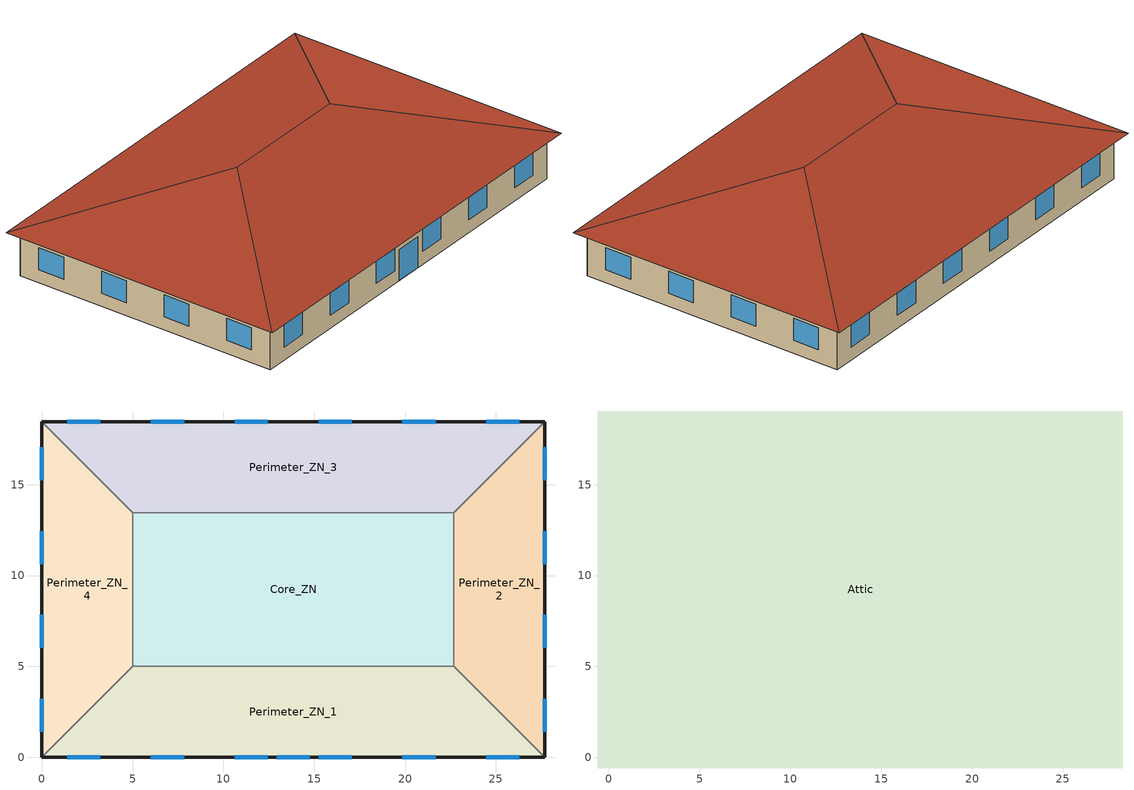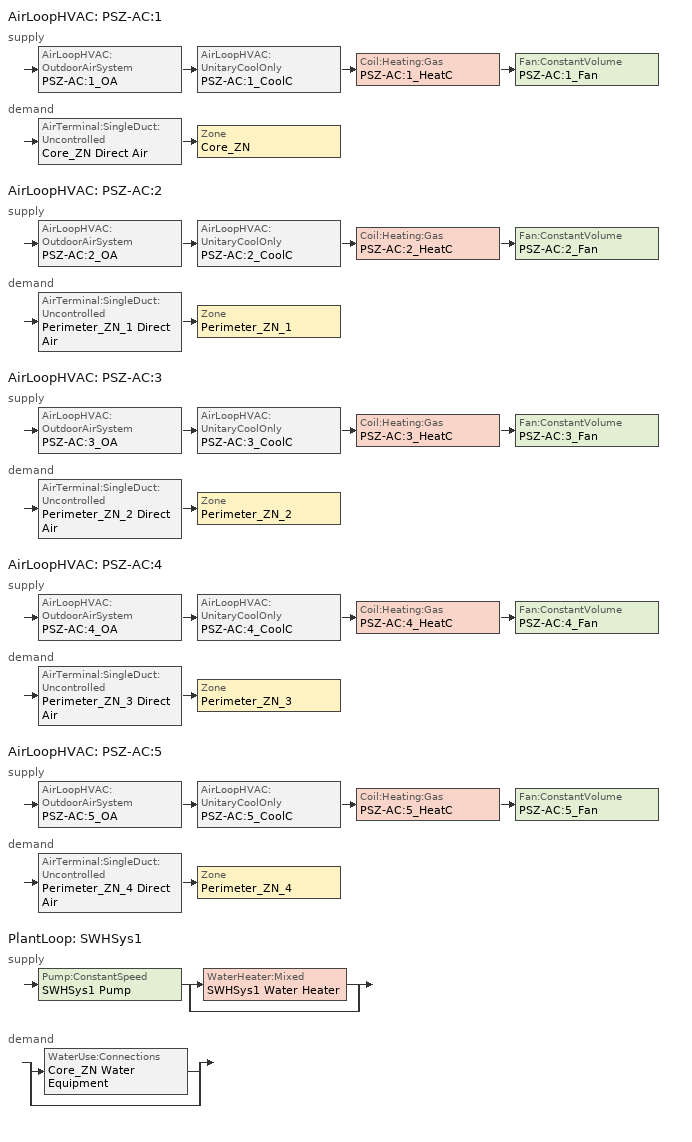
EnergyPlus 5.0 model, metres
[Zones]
Core_ZN
 floor ground (ext-slab): 5,13.46 22.69,13.46 22.69,5 5,5 z0
 wall to Perimeter_ZN_2 (int-walls): 22.69,5 22.69,13.46 z0:3.05
 wall to Perimeter_ZN_3 (int-walls): 22.69,13.46 5,13.46 z0:3.05
 wall to Perimeter_ZN_1 (int-walls): 5,5 22.69,5 z0:3.05
 wall to Perimeter_ZN_4 (int-walls): 5,13.46 5,5 z0:3.05
Perimeter_ZN_1
 floor ground (ext-slab): 27.69,0 0,0 5,5 22.69,5 z0
 wall outside (Mass Non-res Ext Wall): 0,0 27.69,0 z0:3.05
 wall to Perimeter_ZN_2 (int-walls): 27.69,0 22.69,5 z0:3.05
 wall to Perimeter_ZN_4 (int-walls): 5,5 0,0 z0:3.05
 window (Window Non-res Fixed): 1.39,0 3.22,0 / 6.01,0 7.84,0 / 10.62,0 12.45,0 / 15.24,0 17.07,0 / 19.85,0 21.68,0 / 24.47,0 26.3,0 z0.9:2.42; 12.93,0 14.76,0 z0:2.13
Perimeter_ZN_2
 floor ground (ext-slab): 22.69,13.46 27.69,18.46 27.69,0 22.69,5 z0
 wall outside (Mass Non-res Ext Wall): 27.69,0 27.69,18.46 z0:3.05
 wall to Perimeter_ZN_3 (int-walls): 27.69,18.46 22.69,13.46 z0:3.05
 window (Window Non-res Fixed): 27.69,1.39 27.69,3.22 / 27.69,6.01 27.69,7.84 / 27.69,10.62 27.69,12.45 / 27.69,15.24 27.69,17.07 z0.9:2.42
Perimeter_ZN_3
 floor ground (ext-slab): 5,13.46 0,18.46 27.69,18.46 22.69,13.46 z0
 wall outside (Mass Non-res Ext Wall): 27.69,18.46 0,18.46 z0:3.05
 wall to Perimeter_ZN_4 (int-walls): 0,18.46 5,13.46 z0:3.05
 window (Window Non-res Fixed): 26.3,18.46 24.47,18.46 / 21.68,18.46 19.85,18.46 / 17.07,18.46 15.24,18.46 / 12.45,18.46 10.62,18.46 / 7.84,18.46 6.01,18.46 / 3.22,18.46 1.39,18.46 z0.9:2.42
Perimeter_ZN_4
 floor ground (ext-slab): 5,5 0,0 0,18.46 5,13.46 z0
 wall outside (Mass Non-res Ext Wall): 0,18.46 0,0 z0:3.05
 window (Window Non-res Fixed): 0,17.07 0,15.24 / 0,12.45 0,10.62 / 0,7.84 0,6.01 / 0,3.22 0,1.39 z0.9:2.42
Attic
 floor outside (Attic Non-res Floor): 28.29,19.06 28.29,-0.6 27.69,0 27.69,18.46 z3.05; -0.6,19.06 28.29,19.06 27.69,18.46 0,18.46 z3.05; 0,0 27.69,0 28.29,-0.6 -0.6,-0.6 z3.05; -0.6,19.06 0,18.46 0,0 -0.6,-0.6 z3.05
 floor to Core_ZN (Attic Non-res Floor): 5,13.46 22.69,13.46 22.69,5 5,5 z3.05
 floor to Perimeter_ZN_2 (Attic Non-res Floor): 22.69,5 22.69,13.46 27.69,18.46 27.69,0 z3.05
 floor to Perimeter_ZN_3 (Attic Non-res Floor): 0,18.46 27.69,18.46 22.69,13.46 5,13.46 z3.05
 floor to Perimeter_ZN_1 (Attic Non-res Floor): 0,0 5,5 22.69,5 27.69,0 z3.05
 floor to Perimeter_ZN_4 (Attic Non-res Floor): 5,13.46 5,5 0,0 0,18.46 z3.05
 roof outside (Attic Non-res Roof): 28.29,-0.6,3.05 28.29,19.06,3.05 18.46,9.23,6.33; 28.29,19.06,3.05 -0.6,19.06,3.05 9.23,9.23,6.33 18.46,9.23,6.33; -0.6,-0.6,3.05 28.29,-0.6,3.05 18.46,9.23,6.33 9.23,9.23,6.33; -0.6,19.06,3.05 -0.6,-0.6,3.05 9.23,9.23,6.33
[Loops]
AirLoopHVAC 'PSZ-AC:1'
 supply: AirLoopHVAC:OutdoorAirSystem 'PSZ-AC:1_OA' > AirLoopHVAC:UnitaryCoolOnly 'PSZ-AC:1_CoolC' > Coil:Heating:Gas 'PSZ-AC:1_HeatC' > Fan:ConstantVolume 'PSZ-AC:1_Fan'
 demand: AirTerminal:SingleDuct:Uncontrolled 'Core_ZN Direct Air' > Zone 'Core_ZN'
AirLoopHVAC 'PSZ-AC:2'
 supply: AirLoopHVAC:OutdoorAirSystem 'PSZ-AC:2_OA' > AirLoopHVAC:UnitaryCoolOnly 'PSZ-AC:2_CoolC' > Coil:Heating:Gas 'PSZ-AC:2_HeatC' > Fan:ConstantVolume 'PSZ-AC:2_Fan'
 demand: AirTerminal:SingleDuct:Uncontrolled 'Perimeter_ZN_1 Direct Air' > Zone 'Perimeter_ZN_1'
AirLoopHVAC 'PSZ-AC:3'
 supply: AirLoopHVAC:OutdoorAirSystem 'PSZ-AC:3_OA' > AirLoopHVAC:UnitaryCoolOnly 'PSZ-AC:3_CoolC' > Coil:Heating:Gas 'PSZ-AC:3_HeatC' > Fan:ConstantVolume 'PSZ-AC:3_Fan'
 demand: AirTerminal:SingleDuct:Uncontrolled 'Perimeter_ZN_2 Direct Air' > Zone 'Perimeter_ZN_2'
AirLoopHVAC 'PSZ-AC:4'
 supply: AirLoopHVAC:OutdoorAirSystem 'PSZ-AC:4_OA' > AirLoopHVAC:UnitaryCoolOnly 'PSZ-AC:4_CoolC' > Coil:Heating:Gas 'PSZ-AC:4_HeatC' > Fan:ConstantVolume 'PSZ-AC:4_Fan'
 demand: AirTerminal:SingleDuct:Uncontrolled 'Perimeter_ZN_3 Direct Air' > Zone 'Perimeter_ZN_3'
AirLoopHVAC 'PSZ-AC:5'
 supply: AirLoopHVAC:OutdoorAirSystem 'PSZ-AC:5_OA' > AirLoopHVAC:UnitaryCoolOnly 'PSZ-AC:5_CoolC' > Coil:Heating:Gas 'PSZ-AC:5_HeatC' > Fan:ConstantVolume 'PSZ-AC:5_Fan'
 demand: AirTerminal:SingleDuct:Uncontrolled 'Perimeter_ZN_4 Direct Air' > Zone 'Perimeter_ZN_4'
PlantLoop 'SWHSys1'
 supply: Pump:ConstantSpeed 'SWHSys1 Pump' > split
  | WaterHeater:Mixed 'SWHSys1 Water Heater'
  | bypass
 demand: split
  | WaterUse:Connections 'Core_ZN Water Equipment'
  | bypass
[Building]
Ref Bldg Small Office New2004_v1.3_5.0: North Axis=0; Terrain=City; Loads Convergence Tolerance Value=0.04; Temperature Convergence Tolerance Value=0.2; Solar Distribution=FullInteriorAndExterior; Maximum Number of Warmup Days=25
[Site:Location]
USA CA-LOS ANGELES: Latitude {deg}=33.92; Longitude {deg}=-118.4; Time Zone {hr}=-8; Elevation {m}=32
[SizingPeriod:DesignDay] Barometric Pressure {Pa}=100941; Rain {0-no,1-yes}=0; Snow on ground {0-no,1-yes}=0; Day of Month=21; Daylight Savings Time Indicator=0; Humidity Indicating Type=WetBulb
Name | Maximum Dry-Bulb Temperature {C} | Daily Temp Range {C} | Humidity Indicating Conditions at Maximum Dry-Bulb | Wind Speed {m/s} design conditions vs. traditional 6.71 m/s (15 mph) | Wind Direction {Degrees; N=0, S=180} | Clearness {0.0 to 1.1} | Month | Day Type | Wind Speed {m/s} design conditions vs. traditional 3.35 m/s (7mph)
LOS_ANGELES Ann Htg 99.6% Condns DB | 6.6 | 0 | 6.6 | 2.5 | 80 | 0 | 1 | WinterDesignDay
LOS_ANGELES Ann Clg .4% Condns WB=>MDB | 25.5 | 6 | 21.1 |  | 250 | 1 | 8 | SummerDesignDay | 4.2
[Site:WaterMainsTemperature]
Calculation Method=CORRELATION; Annual Average Outdoor Air Temperature {C}=16.64; Maximum Difference In Monthly Average Outdoor Air Temperatures {deltaC}=6.8
[Site:GroundTemperature:BuildingSurface]
20.133, 20.114, 20.098, 20.195, 20.555, 20.958, 22.367, 22.7, 22.775, 21.957, 20.592, 20.216
[Construction]
Mass Non-res Ext Wall: 1IN Stucco, 8IN Concrete HW, Mass NonRes Wall Insulation, 1/2IN Gypsum
Attic Non-res Floor: 1/2IN Gypsum, AtticFloor NonRes Insulation, 1/2IN Gypsum
Attic Non-res Roof: Roof Membrane, Metal Decking
ext-slab: HW CONCRETE, CP02 CARPET PAD
int-walls: 1/2IN Gypsum, 1/2IN Gypsum
Window Non-res Fixed: NonRes Fixed Assembly Window
InteriorFurnishings: Std Wood 6inch
[Material] Thermal Absorptance=0.9
Name | Roughness | Thickness {m} | Conductivity {W/m-K} | Density {kg/m3} | Specific Heat {J/kg-K} | Solar Absorptance | Visible Absorptance | Visible Absorptance! Common Materials | Thickness | Conductivity | Density | Specific Heat
Mass NonRes Wall Insulation | MediumRough | 0.0365395 | 0.049 | 265 | 836.8 | 0.7 | 0.7
AtticFloor NonRes Insulation | MediumRough | 0.23413 | 0.049 | 265 | 836.8 | 0.7 | 0.7
Std Wood 6inch | MediumSmooth | 0.15 | 0.12 | 540 | 1210 | 0.7 |  | 0.7
1/2IN Gypsum | Smooth | 0.0127 | 0.16 | 784.9 | 830 | 0.92 | 0.92
1IN Stucco | Smooth |  |  |  |  | 0.92 | 0.92 |  | 0.0253 | 0.6918 | 1858 | 837
8IN CONCRETE HW | Rough | 0.2032 | 1.311 | 2240 | 836.8 | 0.7 | 0.7
HW CONCRETE | Rough | 0.1016 | 1.311 | 2240 | 836.8 | 0.7 | 0.7
Roof Membrane | VeryRough | 0.0095 | 0.16 | 1121.29 | 1460 | 0.7 | 0.7
Metal Decking | MediumSmooth | 0.0015 | 45.006 | 7680 | 418.4 | 0.7 | 0.3
[WindowMaterial:SimpleGlazingSystem]
NonRes Fixed Assembly Window: U-Factor=3.23646; Solar Heat Gain Coefficient=0.25
[Material:NoMass]
CP02 CARPET PAD: Roughness=VeryRough; Thermal Resistance {(m2-K)/W}=0.2165; Thermal Absorptance=0.9; Solar Absorptance=0.7; Visible Absorptance=0.8
[Zone] Type=1; Multiplier=1
Name | Part of Total Floor Area
Attic | No
Core_ZN; Perimeter_ZN_1; Perimeter_ZN_2; Perimeter_ZN_3; Perimeter_ZN_4 | Yes
[People] Schedule=BLDG_OCC_SCH; Number of People Calculation Method=Area/Person; Zone Area per Person=18.58; Fraction Radiant=0.3; User Specified Sensible Fraction=AUTOCALCULATE; Activity Level Schedule=ACTIVITY_SCH; Enable ASHRAE 55 Comfort Warnings=No; MRT Calculation=ZoneAveraged; Work Efficiency Schedule=WORK_EFF_SCH; Clothing Schedule=CLOTHING_SCH; Air Velocity Schedule=AIR_VELO_SCH; Thermal Comfort Report=FANGER
Name | Zone
Core_ZN People | Core_ZN
Perimeter_ZN_1 People | Perimeter_ZN_1
Perimeter_ZN_2 People | Perimeter_ZN_2
Perimeter_ZN_3 People | Perimeter_ZN_3
Perimeter_ZN_4 People | Perimeter_ZN_4
[Lights] Schedule=BLDG_LIGHT_SCH; Design Level Calculation Method=Watts/Area; Watts per Zone Area {W/m2}=10.76; Return Air Fraction=0; Fraction Radiant=0.7; Fraction Visible=0.2; Fraction Replaceable=1; Return Air Fraction is Calculated from Plenum Temperature=No
Name | Zone
Core_ZN_Lights | Core_ZN
Perimeter_ZN_1_Lights | Perimeter_ZN_1
Perimeter_ZN_2_Lights | Perimeter_ZN_2
Perimeter_ZN_3_Lights | Perimeter_ZN_3
Perimeter_ZN_4_Lights | Perimeter_ZN_4
[ElectricEquipment] Schedule=BLDG_EQUIP_SCH; Design Level Calculation Method=Watts/Area; Watts per Zone Floor Area {W/m2}=10.76; Fraction Latent=0; Fraction Radiant=0.5; Fraction Lost=0
Name | Zone
Core_ZN_MiscPlug_Equip | Core_ZN
Perimeter_ZN_1_MiscPlug_Equip | Perimeter_ZN_1
Perimeter_ZN_2_MiscPlug_Equip | Perimeter_ZN_2
Perimeter_ZN_3_MiscPlug_Equip | Perimeter_ZN_3
Perimeter_ZN_4_MiscPlug_Equip | Perimeter_ZN_4
[Exterior:Lights]
Exterior Facade Lighting: Schedule=ALWAYS_ON; Design Level=2303; Control Option=AstronomicalClock
[ZoneInfiltration:DesignFlowRate] Constant Term Coefficient=1; Temperature Term Coefficient=0; Velocity Term Coefficient=0; Velocity Squared Term Coefficient=0
Name | Zone | Schedule | Design Volume Flow Rate Calculation Method | Air Changes Per Hour {ACH} | Flow per Exterior Surface Area {m3/s/m2}
Core_ZN_Infiltration | Core_ZN | INFIL_QUARTER_ON_SCH | AirChanges/Hour | 0.36
Perimeter_ZN_1_Infiltration | Perimeter_ZN_1 | INFIL_QUARTER_ON_SCH | Flow/ExteriorArea |  | 0.000302
Perimeter_ZN_2_Infiltration | Perimeter_ZN_2 | INFIL_QUARTER_ON_SCH | Flow/ExteriorArea |  | 0.000302
Perimeter_ZN_3_Infiltration | Perimeter_ZN_3 | INFIL_QUARTER_ON_SCH | Flow/ExteriorArea |  | 0.000302
Perimeter_ZN_4_Infiltration | Perimeter_ZN_4 | INFIL_QUARTER_ON_SCH | Flow/ExteriorArea |  | 0.000302
Attic_Infiltration | Attic | ALWAYS_ON | AirChanges/Hour | 1
[InternalMass] Construction=InteriorFurnishings
Name | Zone | Surface Area
Core_ZN Internal Mass | Core_ZN | 299.3148
Perimeter_ZN_1 Internal Mass | Perimeter_ZN_1 | 226.9
Perimeter_ZN_2 Internal Mass | Perimeter_ZN_2 | 134.6
Perimeter_ZN_3 Internal Mass | Perimeter_ZN_3 | 226.9
Perimeter_ZN_4 Internal Mass | Perimeter_ZN_4 | 134.6
[Fan:ConstantVolume] Availablility Schedule=HVACOperationSchd; Fan Efficiency=0.53625; Pressure Rise=622; Maximum Flow Rate {m3/s}=AUTOSIZE; Motor Efficiency=0.825; Motor In Airstream Fraction=1
PSZ-AC:1_Fan; PSZ-AC:2_Fan; PSZ-AC:3_Fan; PSZ-AC:4_Fan; PSZ-AC:5_Fan
[Coil:Heating:Gas] Availablility Schedule=ALWAYS_ON; Gas Burner Efficiency=0.8; Nominal Capacity {W}=AUTOSIZE
PSZ-AC:1_HeatC; PSZ-AC:2_HeatC; PSZ-AC:3_HeatC; PSZ-AC:4_HeatC; PSZ-AC:5_HeatC
[Coil:Cooling:DX:SingleSpeed] Availablility Schedule=ALWAYS_ON; Rated Total Cooling Capacity {W}=AUTOSIZE; Rated Sensible Heat Ratio=AUTOSIZE; Rated COP=3.66668; Rated Air Flow Rate {m3/s}=AUTOSIZE; Total Cooling Capacity Function of Temperature Curve=Cool-Cap-fT; Total Cooling Capacity Function of Flow Fraction Curve=ConstantCubic; Energy Input Ratio Function of Temperature Curve=Cool-EIR-fT; Energy Input Ratio Function of Flow Fraction Curve=ConstantCubic; Part Load Fraction Correlation Curve=Cool-PLF-fPLR
PSZ-AC:1_CoolC DXCoil; PSZ-AC:2_CoolC DXCoil; PSZ-AC:3_CoolC DXCoil; PSZ-AC:4_CoolC DXCoil; PSZ-AC:5_CoolC DXCoil
[Zone equipment]
Core_ZN: Core_ZN Direct Air
Perimeter_ZN_1: Perimeter_ZN_1 Direct Air
Perimeter_ZN_2: Perimeter_ZN_2 Direct Air
Perimeter_ZN_3: Perimeter_ZN_3 Direct Air
Perimeter_ZN_4: Perimeter_ZN_4 Direct Air
[Sizing:Zone] Zone Cooling Design Supply Air Temperature {C}=14; Zone Heating Design Supply Air Temperature {C}=40; Zone Cooling Design Supply Air Humidity Ratio {kg-H20/kg-air}=0.0085; Zone Heating Design Supply Air Humidity Ratio {kg-H20/kg-air}=0.008; Outdoor Air Method=Flow/Person; Outside Air Flow per Person {(m3/s)/person}=0.01; Cooling Design Air Flow Method {Flow/Zone | DesignDay | DesignDay}=DesignDay; Heating Design Air Flow Method {Flow/Zone | DesignDay}=DesignDay
Core_ZN; Perimeter_ZN_1; Perimeter_ZN_2; Perimeter_ZN_3; Perimeter_ZN_4
[ZoneControl:Thermostat] Control Type Schedule=Dual Zone Control Type Sched
Name | Zone | Control 1
Core_ZN Thermostat | Core_ZN | Core_ZN DualSPSched
Perimeter_ZN_1 Thermostat | Perimeter_ZN_1 | Perimeter_ZN_1 DualSPSched
Perimeter_ZN_2 Thermostat | Perimeter_ZN_2 | Perimeter_ZN_2 DualSPSched
Perimeter_ZN_3 Thermostat | Perimeter_ZN_3 | Perimeter_ZN_3 DualSPSched
Perimeter_ZN_4 Thermostat | Perimeter_ZN_4 | Perimeter_ZN_4 DualSPSched
[ThermostatSetpoint:DualSetpoint] Heating Setpoint Temperature Schedule=HTGSETP_SCH; Cooling Setpoint Temperature Schedule=CLGSETP_SCH
Core_ZN DualSPSched; Perimeter_ZN_1 DualSPSched; Perimeter_ZN_2 DualSPSched; Perimeter_ZN_3 DualSPSched; Perimeter_ZN_4 DualSPSched
[SetpointManager:SingleZone:Reheat] Control Variable=Temperature; Minimum Supply Air Temperature C=10; Maximum Supply Air Temperature C=50
Name | Control Zone | Setpoint Node or NodeList
SupAirTemp MngrCore_ZN | Core_ZN | PSZ-AC:1 Supply Equipment Outlet Node
SupAirTemp MngrPerimeter_ZN_1 | Perimeter_ZN_1 | PSZ-AC:2 Supply Equipment Outlet Node
SupAirTemp MngrPerimeter_ZN_2 | Perimeter_ZN_2 | PSZ-AC:3 Supply Equipment Outlet Node
SupAirTemp MngrPerimeter_ZN_3 | Perimeter_ZN_3 | PSZ-AC:4 Supply Equipment Outlet Node
SupAirTemp MngrPerimeter_ZN_4 | Perimeter_ZN_4 | PSZ-AC:5 Supply Equipment Outlet Node
[Sizing:System] Type Of Load To Size On {Sensible}=Sensible; Design Outdoor Air Flow Rate {m3/s}=AUTOSIZE; Minimum System Air Flow Ratio=1; Preheat Design Temperature {C}=7; Preheat Design Humidity Ratio {kg-H2O/kg-air}=0.008; Precool Design Temperature {C}=12.8; Precool Design Humidity Ratio {kg-H2O/kg-air}=0.008; Central Cooling Design Supply Air Temperature {C}=12.8; Central Heating Design Supply Air Temperature {C}=40; Sizing Option {Coincident | NonCoincident}=NonCoincident; 100% Outdoor Air in Cooling {Yes | No}=No; 100% Outdoor Air in Heating {Yes | No}=No; Central Cooling Design Supply Air Humidity Ratio {kg-H2O/kg-air}=0.0085; Central Heating Design Supply Air Humidity Ratio {kg-H2O/kg-air}=0.008; Cooling Design Air Flow Method=DesignDay; Heating Design Air Flow Method=DesignDay
PSZ-AC:1; PSZ-AC:2; PSZ-AC:3; PSZ-AC:4; PSZ-AC:5
[Controller:OutdoorAir] Minimum Outdoor Air Flow Rate {m3/s}=AUTOSIZE; Maximum Outdoor Air Flow Rate {m3/s}=AUTOSIZE; Economizer Control Type=NoEconomizer; Economizer Control Action Type=ModulateFlow; Economizer Maximum Limit Dry-Bulb Temperature {C}=28; Economizer Maximum Limit Enthalpy {J/kg}=64000; Economizer Minimum Limit Dry-Bulb Temperature {C}=-100; Lockout Type=NoLockout; Minimum Limit Type=FixedMinimum; Minimum Outdoor Air Schedule=MinOA_Sched
PSZ-AC:1_OA_Controller; PSZ-AC:2_OA_Controller; PSZ-AC:3_OA_Controller; PSZ-AC:4_OA_Controller; PSZ-AC:5_OA_Controller
[AirLoopHVAC] Design Supply Air Flow Rate {m3/s}=AUTOSIZE
PSZ-AC:1; PSZ-AC:2; PSZ-AC:3; PSZ-AC:4; PSZ-AC:5
[AirLoopHVAC:UnitaryCoolOnly] Availablility Schedule=ALWAYS_ON
Name | Cooling Coil
PSZ-AC:1_CoolC | PSZ-AC:1_CoolC DXCoil
PSZ-AC:2_CoolC | PSZ-AC:2_CoolC DXCoil
PSZ-AC:3_CoolC | PSZ-AC:3_CoolC DXCoil
PSZ-AC:4_CoolC | PSZ-AC:4_CoolC DXCoil
PSZ-AC:5_CoolC | PSZ-AC:5_CoolC DXCoil
[AirTerminal:SingleDuct:Uncontrolled] Availability Schedule=ALWAYS_ON; Maximum Air Flow Rate {m3/s}=AUTOSIZE
Core_ZN Direct Air; Perimeter_ZN_1 Direct Air; Perimeter_ZN_2 Direct Air; Perimeter_ZN_3 Direct Air; Perimeter_ZN_4 Direct Air
[AvailabilityManager:NightCycle] Availability Schedule=ALWAYS_ON; Fan Schedule=HVACOperationSchd; Control Type {CycleOnAny | CycleOnControlZone | CycleOnAnyZoneFansOnly}=CycleOnAny; Thermostat Tolerance {delta C}=1; Cycling Run Time {s}=1800
PSZ-AC:1 Availability Manager; PSZ-AC:2 Availability Manager; PSZ-AC:3 Availability Manager; PSZ-AC:4 Availability Manager; PSZ-AC:5 Availability Manager
[SetpointManager:MixedAir]
Name | Control Variable {Temperature} | Control Variable | Setpoint Node or NodeList
PSZ-AC:1_CoolC SAT Manager; PSZ-AC:2_CoolC SAT Manager; PSZ-AC:3_CoolC SAT Manager; PSZ-AC:4_CoolC SAT Manager; PSZ-AC:5_CoolC SAT Manager | Temperature
PSZ-AC:1_HeatC MixedAir Manager |  | Temperature | PSZ-AC:1_HeatC-PSZ-AC:1_FanNode
PSZ-AC:1_OAMixed Air Temp Manager |  | Temperature | PSZ-AC:1_OA-PSZ-AC:1_CoolCNode
PSZ-AC:2_HeatC MixedAir Manager |  | Temperature | PSZ-AC:2_HeatC-PSZ-AC:2_FanNode
PSZ-AC:2_OAMixed Air Temp Manager |  | Temperature | PSZ-AC:2_OA-PSZ-AC:2_CoolCNode
PSZ-AC:3_HeatC MixedAir Manager |  | Temperature | PSZ-AC:3_HeatC-PSZ-AC:3_FanNode
PSZ-AC:3_OAMixed Air Temp Manager |  | Temperature | PSZ-AC:3_OA-PSZ-AC:3_CoolCNode
PSZ-AC:4_HeatC MixedAir Manager |  | Temperature | PSZ-AC:4_HeatC-PSZ-AC:4_FanNode
PSZ-AC:4_OAMixed Air Temp Manager |  | Temperature | PSZ-AC:4_OA-PSZ-AC:4_CoolCNode
PSZ-AC:5_HeatC MixedAir Manager |  | Temperature | PSZ-AC:5_HeatC-PSZ-AC:5_FanNode
PSZ-AC:5_OAMixed Air Temp Manager |  | Temperature | PSZ-AC:5_OA-PSZ-AC:5_CoolCNode
[WaterHeater:Mixed]
SWHSys1 Water Heater: Tank Volume {m3}=0.1514; Setpoint Temperature Schedule=SWHSys1 Water Heater Setpoint Temperature Schedule Name; Deadband Temperature Difference {deltaC}=2; Maximum Temperature Limit {C}=82.2222; Heater Control Type {Cycle | Modulate}=Cycle; Heater Maximum Capacity {W}=845000; Heater Fuel Type=NATURALGAS; Heater Thermal Efficiency=0.8; Off Cycle Parasitic Fuel Consumption Rate {W}=20; Off Cycle Parasitic Fuel Type=NATURALGAS; Off Cycle Parasitic Heat Fraction To Tank=0.8; On Cycle Parasitic Fuel Type=NATURALGAS; Ambient Temperature Indicator {Schedule | Zone | Outdoors}=SCHEDULE; Ambient Temperature Schedule=SWHSys1 Water Heater Ambient Temperature Schedule Name; Off Cycle Loss Coefficient to Ambient Temperature {W/K}=6; On Cycle Loss Coefficient to Ambient Temperature {W/K}=6; Use Side Effectiveness=1; Source Side Effectiveness=1; Use Side Design Flow Rate=AUTOSIZE; Source Side Design Flow Rate=AUTOSIZE; Indirect Water Heater Recovery Time=1.5
[Pump:ConstantSpeed]
SWHSys1 Pump: Rated Flow Rate {m3/s}=AUTOSIZE; Rated Pump Head {Pa} [179352 Pa = 60 ft]=0.001; Rated Power Consumption {W}=AUTOSIZE; Motor Efficiency=1; Fraction of Motor Inefficiencies to Fluid Stream=0; Pump Control Type {Continuous | Intermittent}=Intermittent
[WaterUse:Equipment]
Core_ZN Water Equipment: Peak Flow Rate {m3/s}=3.15e-06; Flow Rate Fraction Schedule=BLDG_SWH_SCH; Target Temperature Schedule=Water Equipment Temp Sched; Hot Water Supply Temperature Schedule Name  {C}=Water Equipment Hot Supply Temp Sched; Zone=Core_ZN; Sensible Fraction Schedule=Water Equipment Sensible fract sched; Latent Fraction Schedule=Water Equipment Latent fract sched
[PlantEquipmentList]
SWHSys1 Equipment List: SWHSys1 Water Heater
[Sizing:Plant]
SWHSys1: Loop Type {COOLING | HEATING}=Heating; Design Loop Exit Temperature {C}=60; Design Loop Temperature Difference {C}=5
[SetpointManager:Scheduled]
SWHSys1 Loop Setpoint Manager: Control Variable {TEMP}=Temperature; Schedule=SWHSys1-Loop-Temp-Schedule; Setpoint Node=SWHSys1 Supply Outlet Node
[PlantEquipmentOperationSchemes]
SWHSys1 Loop Operation Scheme List: Control Scheme 1 Object Type {*******}=PlantEquipmentOperation:HeatingLoad; Control Scheme 1=SWHSys1 Operation Scheme; Control Scheme 1 Schedule=ALWAYS_ON
[PlantEquipmentOperation:HeatingLoad]
SWHSys1 Operation Scheme: Load Range 1 Lower Limit {W}=0; Load Range 1 Upper Limit {W}=1000000000000000; Priority Control 1 Equipment List=SWHSys1 Equipment List
[PlantLoop]
SWHSys1: Fluid Type {WATER}=Water; Loop Equipment Operation Scheme=SWHSys1 Loop Operation Scheme List; Maximum Loop Temperature {C}=60; Minimum Loop Temperature {C}=10; Maximum Loop Flow Rate {m3/s}=AUTOSIZE; Minimum Loop Flow Rate {m3/s}=0; Loop Volume {m3}=AUTOSIZE; Load Distribution Scheme {OPTIMAL | SEQUENTIAL}=Optimal
[WaterUse:Connections]
Core_ZN Water Equipment: Water Use Equipment 1=Core_ZN Water Equipment
[UtilityCost:Tariff] Group=Comm Elect
Name | Output Meter | Conversion Factor Choice | Time of Use Period Schedule | Season Schedule | Demand Window Length | Monthly Charge or Variable
SCE_TOU-8_GeneralServiceLarge | Electricity:Facility | kWh | SCETOUSched | SCESeasonsSchedule | HalfHour | 246.33
SCE_GS-2_GeneralService | Electricity:Facility | kWh | SCETOUSched | SCESeasonsSchedule | HalfHour | 74.03
SCE_GS-1_GeneralService | Electricity:Facility | kWh |  | SCESeasonsSchedule | HalfHour | 15.25
CA_EIAMonthlyRateGas | Gas:Facility | MCF |  |  |  | 0
[UtilityCost:Charge:Simple]
Name | Charge Variable | Tariff | Source Variable | Season | Category Variable | Cost per Unit Value or Variable
 | SummerDeliveryOnPeakEnergyCharge | SCE_TOU-8_GeneralServiceLarge | PeakEnergy | Summer | EnergyCharges | 0.01676
 | SummerDeliveryOffPeakEnergyCharge | SCE_TOU-8_GeneralServiceLarge | OffPeakEnergy | Summer | EnergyCharges | 0.01676
 | SummerDeliveryMidPeakEnergyCharge | SCE_TOU-8_GeneralServiceLarge | MidPeakEnergy | Summer | EnergyCharges | 0.01676
 | WinterDeliveryOffPeakEnergyCharge | SCE_TOU-8_GeneralServiceLarge | OffPeakEnergy | Winter | EnergyCharges | 0.01676
 | WinterDeliveryMidPeakEnergyCharge | SCE_TOU-8_GeneralServiceLarge | MidPeakEnergy | Winter | EnergyCharges | 0.01676
 | FacilitiesDemandCharge | SCE_TOU-8_GeneralServiceLarge | TotalDemand | Annual | DemandCharges | 6.35
 | SummerTOUOnPeakDemandCharge | SCE_TOU-8_GeneralServiceLarge | PeakDemand | Summer | DemandCharges | 8.84
 | SummerTOUMidPeakDemandCharge | SCE_TOU-8_GeneralServiceLarge | MidPeakDemand | Summer | DemandCharges | 0.76
 | TransformerDemandCharge | SCE_TOU-8_GeneralServiceLarge | TotalDemand | Annual | DemandCharges | 1
 | PowerFactorDemandCharge | SCE_TOU-8_GeneralServiceLarge | TotalDemand | Annual | DemandCharges | 0.23
 | TaxofEightPercent | SCE_TOU-8_GeneralServiceLarge | SubTotal | Annual | Taxes | 0.08
 | AnnualDeliveryEnergyCharge | SCE_GS-2_GeneralService | totalEnergy | Annual | EnergyCharges | 0.0189
 | AnnualFacilityDemandURGCharge | SCE_GS-2_GeneralService | totalDemand | Annual | DemandCharges | 0.77
 | AnnualFacilityDemandDelivCharge | SCE_GS-2_GeneralService | totalDemand | Annual | DemandCharges | 5.44
 | SummerTimeRelatedDemandCharge | SCE_GS-2_GeneralService | totalDemand | Summer | DemandCharges | 1.87
 | SummerTimeDemandDelivCharge | SCE_GS-2_GeneralService | totalDemand | Summer | DemandCharges | 7.04
 | TaxofEightPercent | SCE_GS-2_GeneralService | SubTotal | Annual | Taxes | 0.08
 | SummerEnergyCharge | SCE_GS-1_GeneralService | totalEnergy | Summer | EnergyCharges | 0.0808
 | WinterEnergyCharge | SCE_GS-1_GeneralService | totalEnergy | Winter | EnergyCharges | 0.0351
 | AnnualDeliveryEnergyCharge | SCE_GS-1_GeneralService | totalEnergy | Annual | EnergyCharges | 0.0694
 | taxofEightPercent | SCE_GS-1_GeneralService | SubTotal | Summer | Taxes | 0.08
 | MonthlyRateGasCharge | CA_EIAMonthlyRateGas | totalEnergy | Annual | EnergyCharges | CA_MonthlyGasRates
 | TaxofEightPercent | CA_EIAMonthlyRateGas | SubTotal | Annual | Taxes | 0.08
[UtilityCost:Qualify] Variable=TotalDemand; Season=Annual; Threshold Test=Count
Name | Tariff | Qualify Type | Threshold Value or Variable | Number of Months
MinDemand500kw | SCE_TOU-8_GeneralServiceLarge | Minimum | 500 | 12
MaxDemand500kw | SCE_GS-2_GeneralService | Maximum | 500 | 1
MinDemand20kw | SCE_GS-2_GeneralService | Minimum | 20 | 12
MaxDemand20kw | SCE_GS-1_GeneralService | Maximum | 20 | 1
[UtilityCost:Charge:Block]
Charge Variable=AnnualUtilityRetained; Tariff=SCE_GS-2_GeneralService; Source Variable=TotalEnergy; Season=Annual; Category Variable=EnergyCharges; Block Size Multiplier Value or Variable=totalDemand; Block Size 1 Value or Variable=300; Block 1 Cost per Unit Value or Variable=0.0694; Block Size 2 Value or Variable=remaining; Block 2 Cost per Unit Value or Variable=0.0791
[UtilityCost:Variable]
CA_MonthlyGasRates: Tariff=CA_EIAMonthlyRateGas; Variable Type=Currency; January Value=9.37; February Value=8.88; March Value=8.2; April Value=7.29; May Value=7.82; June Value=8.26; July Value=8.23; August Value=8.21; September Value=7.9; October Value=8.09; November Value=7.64; December Value=8.43
[Schedule:Compact]
ALWAYS_ON: Through: 12/31, For: AllDays, Until: 24:00, 1
INFIL_QUARTER_ON_SCH: Through: 12/31, For: Weekdays SummerDesignDay, Until: 06:00, 1, Until: 22:00, 0.25, Until: 24:00, 1, For: Saturday WinterDesignDay, Until: 06:00, 1, Until: 18:00, 0.25, Until: 24:00, 1, For: Sunday Holidays AllOtherDays, Until: 24:00, 1
BLDG_OCC_SCH: Fraction, Through: 12/31, For: SummerDesignDay, Until: 06:00, 0, Until: 22:00, 1, Until: 24:00, 0.05, For: Weekdays, Until: 06:00, 0, Until: 07:00, 0.1, Until: 08:00, 0.2, Until: 12:00, 0.95, Until: 13:00, 0.5, Until: 17:00, 0.95, Until: 18:00, 0.3, Until: 20:00, 0.1, Until: 24:00, 0.05, For: Saturday, Until: 06:00, 0, Until: 08:00, 0.1, Until: 12:00, 0.3, Until: 17:00, 0.1, Until: 24:00, 0, For: AllOtherDays, Until: 24:00, 0
BLDG_LIGHT_SCH: Fraction, Through: 12/31, For: Weekdays, Until: 05:00, 0.05, Until: 07:00, 0.1, Until: 08:00, 0.3, Until: 17:00, 0.9, Until: 18:00, 0.5, Until: 20:00, 0.3, Until: 22:00, 0.2, Until: 23:00, 0.1, Until: 24:00, 0.05, For: Saturday, Until: 06:00, 0.05, Until: 08:00, 0.1, Until: 12:00, 0.3, Until: 17:00, 0.15, Until: 24:00, 0.05, For: SummerDesignDay, Until: 24:00, 1, For: WinterDesignDay, Until: 24:00, 0, For: AllOtherDays, Until: 24:00, 0.05
BLDG_EQUIP_SCH: Fraction, Through: 12/31, For: Weekdays, Until: 08:00, 0.4, Until: 12:00, 0.9, Until: 13:00, 0.8, Until: 17:00, 0.9, Until: 18:00, 0.5, Until: 24:00, 0.4, For: Saturday, Until: 06:00, 0.3, Until: 08:00, 0.4, Until: 12:00, 0.5, Until: 17:00, 0.35, Until: 24:00, 0.3, For: SummerDesignDay, Until: 24:00, 1, For: WinterDesignDay, Until: 24:00, 0, For: AllOtherDays, Until: 24:00, 0.3
ACTIVITY_SCH: Through: 12/31, For: AllDays, Until: 24:00, 120
WORK_EFF_SCH: Through: 12/31, For: AllDays, Until: 24:00, 0
AIR_VELO_SCH; Water Equipment Sensible fract sched: Through: 12/31, For: AllDays, Until: 24:00, 0.2
CLOTHING_SCH: Through: 04/30, For: AllDays, Until: 24:00, 1, Through: 09/30, For: AllDays, Until: 24:00, 0.5, Through: 12/31, For: AllDays, Until: 24:00, 1
CLGSETP_SCH: Through: 12/31, For: Weekdays SummerDesignDay, Until: 06:00, 26.7, Until: 22:00, 24, Until: 24:00, 26.7, For: Saturday, Until: 06:00, 26.7, Until: 18:00, 24, Until: 24:00, 26.7, For: AllOtherDays, Until: 24:00, 26.7
HTGSETP_SCH: Through: 12/31, For: Weekdays, Until: 06:00, 15.6, Until: 22:00, 21, Until: 24:00, 15.6, For: Saturday, Until: 06:00, 15.6, Until: 18:00, 21, Until: 24:00, 15.6, For: WinterDesignDay, Until: 24:00, 21, For: AllOtherDays, Until: 24:00, 15.6
MinOA_Sched: Through: 12/31, For: Weekdays SummerDesignDay, Until: 07:00, 0, Until: 22:00, 1, Until: 24:00, 0, For: Saturday WinterDesignDay, Until: 07:00, 0, Until: 18:00, 1, Until: 24:00, 0, For: AllOtherDays, Until: 24:00, 0
Dual Zone Control Type Sched: Through: 12/31, For: AllDays, Until: 24:00, 4
HVACOperationSchd: Through: 12/31, For: Weekdays SummerDesignDay, Until: 06:00, 0, Until: 22:00, 1, Until: 24:00, 0, For: Saturday WinterDesignDay, Until: 06:00, 0, Until: 18:00, 1, Until: 24:00, 0, For: AllOtherDays, Until: 24:00, 0
BLDG_SWH_SCH: Fraction, Through: 12/31, For: Weekdays SummerDesignDay, Until: 05:00, 0.05, Until: 06:00, 0.08, Until: 07:00, 0.07, Until: 08:00, 0.19, Until: 09:00, 0.35, Until: 10:00, 0.38, Until: 11:00, 0.39, Until: 12:00, 0.47, Until: 13:00, 0.57, Until: 14:00, 0.54, Until: 15:00, 0.34, Until: 16:00, 0.33, Until: 17:00, 0.44, Until: 18:00, 0.26, Until: 19:00, 0.21, Until: 20:00, 0.15, Until: 21:00, 0.17, Until: 22:00, 0.08, Until: 24:00, 0.05, For: Saturday WinterDesignDay, Until: 05:00, 0.05, Until: 06:00, 0.08, Until: 07:00, 0.07, Until: 08:00, 0.11, Until: 09:00, 0.15, Until: 10:00, 0.21, Until: 11:00, 0.19, Until: 12:00, 0.23, Until: 13:00, 0.2, Until: 14:00, 0.19, Until: 15:00, 0.15, Until: 16:00, 0.13, Until: 17:00, 0.14, Until: 21:00, 0.07, Until: 22:00, 0.09, Until: 24:00, 0.05, For: AllOtherDays, Until: 05:00, 0.04, Until: 06:00, 0.07, Until: 11:00, 0.04, Until: 13:00, 0.06, Until: 14:00, 0.09, Until: 15:00, 0.06, Until: 21:00, 0.04, Until: 22:00, 0.07, Until: 24:00, 0.04
Water Equipment Latent fract sched: Through: 12/31, For: AllDays, Until: 24:00, 0.05
SWHSys1 Water Heater Ambient Temperature Schedule Name: Through: 12/31, For: AllDays, Until: 24:00, 22
Water Equipment Temp Sched; Water Equipment Hot Supply Temp Sched: Through: 12/31, For: AllDays, Until: 24:00, 43.3
SWHSys1 Water Heater Setpoint Temperature Schedule Name; SWHSys1-Loop-Temp-Schedule: Through: 12/31, For: AllDays, Until: 24:00, 60
SCESeasonsSchedule: Through: 5/31, For: AllDays, Until: 24:00, 1, Through: 9/30, For: AllDays, Until: 24:00, 3, Through: 12/31, For: AllDays, Until: 24:00, 1
SCETOUSched: Through: 5/31, For: WeekDays, Until: 8:00, 3, Until: 21:00, 4, Until: 24:00, 3, For: AllOtherDays, Until: 24:00, 3, Through: 9/30, For: WeekDays, Until: 8:00, 3, Until: 12:00, 4, Until: 18:00, 1, Until: 23:00, 4, Until: 24:00, 3, For: AllOtherDays, Until: 24:00, 3, Through: 12/31, For: WeekDays, Until: 8:00, 3, Until: 21:00, 4, Until: 24:00, 3, For: AllOtherDays, Until: 24:00, 3
[Curve:Quadratic]
Cool-PLF-fPLR: Coefficient1 Constant=0.909496; Coefficient2 x=0.0986477; Coefficient3 x**2=-0.00819488; Minimum Value of x=0; Maximum Value of x=1; Minimum Curve Output=0.7; Maximum Curve Output=1
[Curve:Cubic]
ConstantCubic: Coefficient1 Constant=1; Coefficient2 x=0; Coefficient3 x**2=0; Coefficient4 x**3=0; Minimum Value of x=-100; Maximum Value of x=100
[Curve:Biquadratic] Minimum Value of x=-100; Maximum Value of x=100; Minimum Value of y=-100; Maximum Value of y=100
Name | Coefficient1 Constant | Coefficient2 x | Coefficient3 x**2 | Coefficient4 y | Coefficient5 y**2 | Coefficient6 x*y
Cool-Cap-fT | 0.971212 | -0.0152755 | 0.00144345 | -0.00039321 | -6.8364e-06 | -0.000290596
Cool-EIR-fT | 0.286871 | 0.0239022 | -0.000810648 | 0.0134585 | 0.000338936 | -0.000487004
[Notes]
DOE Commercial Reference Building
Small Office, new construction 90.1-2004
EnergyPlus Version 5.0
ASHRAE Standards 90.1-2004 and 62-1999
Description:  Single story, five zone office building.
Form:         Area = 511 m2 (5,500 ft2); Number of Stories = 1; Shape = rectangle, Aspect ratio = 1.5
Envelope:     Envelope thermal properties vary with climate according to ASHRAE Standard 90.1-2004.
Opaque constructions: mass walls; attic roof; slab-on-grade floor
Windows: window-to-wall ratio = 21.2%, equal distribution of punched windows
Infiltration = 0.4 cfm/ft2 above grade wall area at 0.3 in wc (75 Pa) adjusted to 0.016 in wc (4 Pa).
25% of full value when ventilation system on.
HVAC:         PSZ-AC, gas furnace
No economizers, per ASHRAE 90.1-2004
Int. gains:   lights = 10.76 W/m2 (1.0 W/ft2) (building area method);
elec. plug loads = 10.76 W/m2 (1.0 W/ft2)
gas plug load = 0 W/m2 (0 W/ft2)
people = 28 total; 5.38/100 m2 (5.0/1000 ft2)
Detached Shading:               None
Daylight:                       None
Natural Ventilation:            None
Zonal Equipment:                None
Air Primary Loops:              PSZ
Plant Loops:                    SHWSys1
System Equipment Autosize:      Yes
Purchased Cooling:              None
Purchased Heating:              None
Coils:                          Coil:Cooling:DX:SingleSpeed; Coil:Heating:Gas
Pumps:                          None
Boilers:                        None
Chillers:                       None
Reference citation for the Commercial Reference Buildings:
Deru, M.; Field, K.; Studer, D.; Benne, K.; Griffith, B.; Torcellini, P;
Halverson, M.; Winiarski, D.; Liu, B.; Rosenberg, M.; Huang, J.;
Yazdanian, M.; Crawley, D. (2010).
U.S. Department of Energy Commercial Reference Building Models of the National Building Stock.
Washington, DC: U.S. Department of Energy, Energy Efficiency and
Renewable Energy, Office of Building Technologies.
***GENERAL SIMULATION PARAMETERS***
Number of Zones: 6
***HOLIDAYS & DAYLIGHT SAVINGS***
